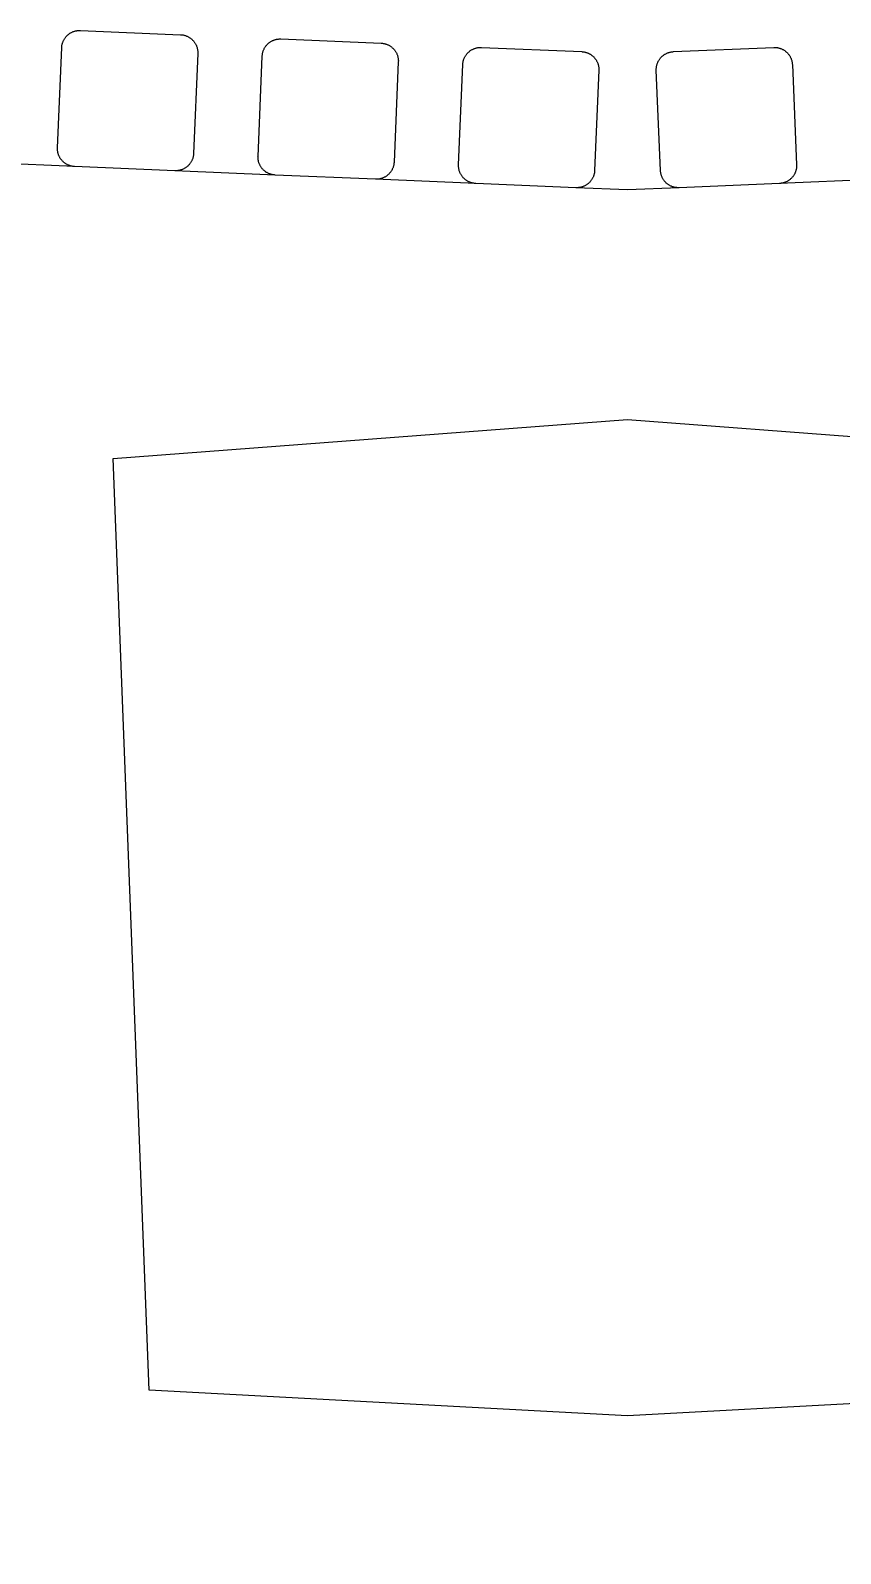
# Model space of a CAD drawing. Header units: inches. Extents: x 1 to 179, y 2 to 121.
# Drawn here: x 137.37 to 146.27, y 104.58 to 121.31 of the extents above; entities that cross this region are included whole.
import ezdxf

# ---------------------------------------------------------------- set-up
doc = ezdxf.new("R2010")
doc.units = ezdxf.units.IN
doc.layers.add('ZANO_R', color=7, linetype='Continuous', lineweight=0)
doc.layers.add('ZANO_W', color=1, linetype='Continuous', lineweight=0)
doc.styles.get("Standard").update_dxf_attribs({"font": 'arial.ttf'})
doc.dimstyles.new('amerykanie', dxfattribs={"dimtxt": 50, "dimasz": 50, "dimexe": 0.5, "dimexo": 0.5, "dimgap": 1, "dimtad": 1, "dimdec": 0, "dimzin": 0, "dimlunit": 5, "dimtxsty": 'Standard', "dimcen": 0.09, "dimclrd": 1, "dimclre": 1, "dimclrt": 1, "dimazin": 0, "dimtfac": 1, "dimtdec": 0, "dimtmove": 0, "dimatfit": 3, "dimfxl": 1, "dimtzin": 0, "dimarcsym": 1})

# ---------------------------------------------------------------- blocks, each defined once
blk = doc.blocks.new('*D413')
at = {"layer": 'ZANO_W', "color": 1, "lineweight": -2}
blk.add_line((152.675, 106.534), (152.91, 108.289), dxfattribs=at)
blk.add_arc((152.254, 103.397), 4.436, 12.9441, 69.4139, dxfattribs=at)
at = {"layer": 'ZANO_W', "color": 1}
for points in [[(153.854, 107.711), (153.773, 107.388), (152.844, 107.793)], [(156.411, 104.372), (156.742, 104.409), (156.689, 103.397)]]:
    blk.add_solid(points, dxfattribs=at)
at = {"layer": 'ZANO_W', "color": 1, "insert": (157.019, 108.634), "char_height": 1.625, "attachment_point": 5}
blk.add_mtext("82%%d21'", dxfattribs=at)

msp = doc.modelspace()

# ---------------------------------------------------------------- linework, layer by layer
at = {"layer": 'ZANO_R'}
for p, q in [((137.7135, 121.14267), (137.71458, 121.1493)), ((137.71458, 121.1493), (137.71589, 121.1559)), ((137.71589, 121.1559), (137.71742, 121.16244)), ((137.71742, 121.16244), (137.71918, 121.16893)), ((137.71918, 121.16893), (137.72116, 121.17535)), ((137.72116, 121.17535), (137.72335, 121.18171)), ((137.72335, 121.18171), (137.72576, 121.18798)), ((137.72576, 121.18798), (137.72838, 121.19417)), ((137.72838, 121.19417), (137.73121, 121.20027)), ((137.73121, 121.20027), (137.73425, 121.20626)), ((137.73425, 121.20626), (137.73749, 121.21215)), ((137.73749, 121.21215), (137.74094, 121.21792)), ((137.74094, 121.21792), (137.74457, 121.22358)), ((137.74457, 121.22358), (137.7484, 121.2291)), ((137.7484, 121.2291), (137.75241, 121.2345)), ((137.75241, 121.2345), (137.75661, 121.23975)), ((137.75661, 121.23975), (137.76098, 121.24485)), ((137.76098, 121.24485), (137.76552, 121.24981)), ((137.76552, 121.24981), (137.77023, 121.2546)), ((137.77023, 121.2546), (137.7751, 121.25923)), ((137.7751, 121.25923), (137.78013, 121.2637)), ((137.78013, 121.2637), (137.7853, 121.26799)), ((137.7853, 121.26799), (137.79062, 121.2721)), ((137.79062, 121.2721), (137.79608, 121.27602)), ((137.79608, 121.27602), (137.80167, 121.27976)), ((137.80167, 121.27976), (137.80738, 121.2833)), ((137.80738, 121.2833), (137.81321, 121.28665)), ((137.81321, 121.28665), (137.81915, 121.28979)), ((137.81915, 121.28979), (137.82519, 121.29274)), ((137.82519, 121.29274), (137.83133, 121.29547)), ((137.83133, 121.29547), (137.83756, 121.29799)), ((137.83756, 121.29799), (137.84388, 121.3003)), ((137.84388, 121.3003), (137.85026, 121.30239)), ((137.85026, 121.30239), (137.85672, 121.30426)), ((137.85672, 121.30426), (137.86324, 121.30591)), ((137.86324, 121.30591), (137.86981, 121.30734)), ((137.86981, 121.30734), (137.87642, 121.30854)), ((137.87642, 121.30854), (137.88307, 121.30951)), ((137.88307, 121.30951), (137.88975, 121.31026)), ((137.88975, 121.31026), (137.89645, 121.31078)), ((137.89645, 121.31078), (137.90317, 121.31107)), ((137.90317, 121.31107), (137.90989, 121.31113)), ((137.90989, 121.31113), (137.91661, 121.31096)), ((137.91661, 121.31096), (139.01799, 121.26441)), ((139.01799, 121.26441), (139.0247, 121.26401)), ((139.0247, 121.26401), (139.03139, 121.26339)), ((139.03139, 121.26339), (139.03805, 121.26253)), ((139.03805, 121.26253), (139.04469, 121.26145)), ((139.04469, 121.26145), (139.05128, 121.26014)), ((139.05128, 121.26014), (139.05783, 121.25861)), ((139.05783, 121.25861), (139.06431, 121.25685)), ((139.06431, 121.25685), (139.07074, 121.25488)), ((139.07074, 121.25488), (139.07709, 121.25268)), ((139.07709, 121.25268), (139.08337, 121.25027)), ((139.08337, 121.25027), (139.08956, 121.24765)), ((139.08956, 121.24765), (139.09565, 121.24482)), ((139.09565, 121.24482), (139.10165, 121.24178)), ((139.10165, 121.24178), (139.10754, 121.23854)), ((139.10754, 121.23854), (139.11331, 121.2351)), ((139.11331, 121.2351), (139.11896, 121.23146)), ((139.11896, 121.23146), (139.12449, 121.22763)), ((139.12449, 121.22763), (139.12988, 121.22362)), ((139.12988, 121.22362), (139.13513, 121.21943)), ((139.13513, 121.21943), (139.14024, 121.21505)), ((139.14024, 121.21505), (139.14519, 121.21051)), ((139.14519, 121.21051), (139.14999, 121.2058)), ((139.14999, 121.2058), (139.15462, 121.20093)), ((139.15462, 121.20093), (139.15908, 121.1959)), ((139.15908, 121.1959), (139.16337, 121.19073)), ((139.16337, 121.19073), (139.16748, 121.18541)), ((139.16748, 121.18541), (139.17141, 121.17995)), ((139.17141, 121.17995), (139.17514, 121.17436)), ((139.17514, 121.17436), (139.17869, 121.16865)), ((139.17869, 121.16865), (139.18203, 121.16282)), ((139.18203, 121.16282), (139.18518, 121.15688)), ((139.18518, 121.15688), (139.18812, 121.15084)), ((139.18812, 121.15084), (139.19086, 121.1447)), ((139.95936, 121.14665), (139.96373, 121.15175)), ((139.96373, 121.15175), (139.96828, 121.15671)), ((139.96828, 121.15671), (139.97299, 121.1615)), ((139.97299, 121.1615), (139.97786, 121.16613)), ((139.97786, 121.16613), (139.98289, 121.1706)), ((139.98289, 121.1706), (139.98806, 121.17489)), ((139.98806, 121.17489), (139.99338, 121.179)), ((139.99338, 121.179), (139.99884, 121.18292)), ((139.99884, 121.18292), (140.00442, 121.18666)), ((140.00442, 121.18666), (140.01014, 121.1902)), ((140.01014, 121.1902), (140.01596, 121.19355)), ((140.01596, 121.19355), (140.0219, 121.19669)), ((140.0219, 121.19669), (140.02795, 121.19964)), ((140.02795, 121.19964), (140.03409, 121.20237)), ((140.03409, 121.20237), (140.04032, 121.20489)), ((140.04032, 121.20489), (140.04663, 121.2072)), ((140.04663, 121.2072), (140.05302, 121.20929)), ((140.05302, 121.20929), (140.05948, 121.21116)), ((140.05948, 121.21116), (140.06599, 121.21281)), ((140.06599, 121.21281), (140.07256, 121.21424)), ((140.07256, 121.21424), (140.07918, 121.21544)), ((140.07918, 121.21544), (140.08583, 121.21641)), ((140.08583, 121.21641), (140.09251, 121.21716)), ((140.09251, 121.21716), (140.09921, 121.21768)), ((140.09921, 121.21768), (140.10592, 121.21797)), ((140.10592, 121.21797), (140.11264, 121.21803)), ((140.11264, 121.21803), (140.11936, 121.21786)), ((140.11936, 121.21786), (141.22074, 121.17131)), ((141.22074, 121.17131), (141.22745, 121.17091)), ((141.22745, 121.17091), (141.23414, 121.17029)), ((141.23414, 121.17029), (141.24081, 121.16943)), ((141.24081, 121.16943), (141.24745, 121.16835)), ((141.24745, 121.16835), (141.25404, 121.16704)), ((141.25404, 121.16704), (141.26058, 121.16551)), ((141.26058, 121.16551), (141.26707, 121.16375)), ((141.26707, 121.16375), (141.2735, 121.16178)), ((141.2735, 121.16178), (141.27985, 121.15958)), ((141.27985, 121.15958), (141.28612, 121.15717)), ((141.28612, 121.15717), (141.29231, 121.15455)), ((141.29231, 121.15455), (141.29841, 121.15172)), ((141.29841, 121.15172), (141.3044, 121.14868)), ((141.3044, 121.14868), (141.31029, 121.14544)), ((137.66507, 120.02122), (137.71162, 121.1226)), ((137.71162, 121.1226), (137.71202, 121.12931)), ((137.71202, 121.12931), (137.71265, 121.136)), ((137.71265, 121.136), (137.7135, 121.14267)), ((139.20635, 121.05942), (139.1598, 119.95805)), ((139.19086, 121.1447), (139.19338, 121.13847)), ((139.19338, 121.13847), (139.19568, 121.13215)), ((139.19568, 121.13215), (139.19778, 121.12577)), ((139.19778, 121.12577), (139.19965, 121.11931)), ((139.19965, 121.11931), (139.2013, 121.11279)), ((139.2013, 121.11279), (139.20272, 121.10623)), ((139.20272, 121.10623), (139.20393, 121.09961)), ((139.20393, 121.09961), (139.2049, 121.09296)), ((139.2049, 121.09296), (139.20565, 121.08628)), ((139.20565, 121.08628), (139.20617, 121.07958)), ((139.20617, 121.07958), (139.20646, 121.07287)), ((139.20652, 121.06614), (139.20635, 121.05942)), ((139.20646, 121.07287), (139.20652, 121.06614)), ((139.86783, 119.92812), (139.91438, 121.0295)), ((139.91438, 121.0295), (139.91478, 121.03621)), ((139.91478, 121.03621), (139.9154, 121.0429)), ((139.9154, 121.0429), (139.91626, 121.04957)), ((139.91626, 121.04957), (139.91734, 121.0562)), ((139.91734, 121.0562), (139.91865, 121.0628)), ((139.91865, 121.0628), (139.92018, 121.06934)), ((139.92018, 121.06934), (139.92194, 121.07583)), ((139.92194, 121.07583), (139.92391, 121.08225)), ((139.92391, 121.08225), (139.92611, 121.08861)), ((139.92611, 121.08861), (139.92852, 121.09488)), ((139.92852, 121.09488), (139.93114, 121.10107)), ((139.93114, 121.10107), (139.93397, 121.10717)), ((139.93397, 121.10717), (139.93701, 121.11316)), ((139.93701, 121.11316), (139.94025, 121.11905)), ((139.94025, 121.11905), (139.94369, 121.12482)), ((139.94369, 121.12482), (139.94733, 121.13048)), ((139.94733, 121.13048), (139.95115, 121.136)), ((139.95115, 121.136), (139.95517, 121.1414)), ((139.95517, 121.1414), (139.95936, 121.14665)), ((141.31029, 121.14544), (141.31607, 121.142)), ((141.31607, 121.142), (141.32172, 121.13836)), ((141.32172, 121.13836), (141.32725, 121.13453)), ((141.32725, 121.13453), (141.33264, 121.13052)), ((141.33264, 121.13052), (141.33789, 121.12633)), ((141.33789, 121.12633), (141.343, 121.12195)), ((141.343, 121.12195), (141.34795, 121.11741)), ((141.34795, 121.11741), (141.35275, 121.1127)), ((141.35275, 121.1127), (141.35738, 121.10783)), ((141.35738, 121.10783), (141.36184, 121.1028)), ((141.36184, 121.1028), (141.36613, 121.09763)), ((141.36613, 121.09763), (141.37024, 121.09231)), ((141.37024, 121.09231), (141.37416, 121.08685)), ((141.37416, 121.08685), (141.3779, 121.08126)), ((141.3779, 121.08126), (141.38144, 121.07555)), ((141.38144, 121.07555), (141.38479, 121.06972)), ((141.38479, 121.06972), (141.38794, 121.06378)), ((141.38794, 121.06378), (141.39088, 121.05774)), ((141.39088, 121.05774), (141.39361, 121.0516)), ((141.39361, 121.0516), (141.39613, 121.04537)), ((141.39613, 121.04537), (141.39844, 121.03905)), ((141.39844, 121.03905), (141.40053, 121.03267)), ((141.40053, 121.03267), (141.4024, 121.02621)), ((141.4024, 121.02621), (141.40405, 121.01969)), ((141.40405, 121.01969), (141.40548, 121.01313)), ((141.40548, 121.01313), (141.40668, 121.00651)), ((141.40668, 121.00651), (141.40766, 120.99986)), ((141.40766, 120.99986), (141.4084, 120.99318)), ((141.4084, 120.99318), (141.40892, 120.98648)), ((141.40892, 120.98648), (141.40921, 120.97977)), ((142.12294, 120.97624), (142.12469, 120.98273)), ((142.12469, 120.98273), (142.12667, 120.98915)), ((142.12667, 120.98915), (142.12886, 120.99551)), ((142.12886, 120.99551), (142.13127, 121.00178)), ((142.13127, 121.00178), (142.1339, 121.00797)), ((142.1339, 121.00797), (142.13673, 121.01407)), ((142.13673, 121.01407), (142.13977, 121.02006)), ((142.13977, 121.02006), (142.14301, 121.02595)), ((142.14301, 121.02595), (142.14645, 121.03172)), ((142.14645, 121.03172), (142.15008, 121.03738)), ((142.15008, 121.03738), (142.15391, 121.0429)), ((142.15391, 121.0429), (142.15792, 121.0483)), ((142.15792, 121.0483), (142.16212, 121.05355)), ((142.16212, 121.05355), (142.16649, 121.05865)), ((142.16649, 121.05865), (142.17103, 121.06361)), ((142.17103, 121.06361), (142.17574, 121.0684)), ((142.17574, 121.0684), (142.18062, 121.07303)), ((142.18062, 121.07303), (142.18564, 121.0775)), ((142.18564, 121.0775), (142.19082, 121.08179)), ((142.19082, 121.08179), (142.19614, 121.0859)), ((142.19614, 121.0859), (142.20159, 121.08982)), ((142.20159, 121.08982), (142.20718, 121.09356)), ((142.20718, 121.09356), (142.21289, 121.0971)), ((142.21289, 121.0971), (142.21872, 121.10045)), ((142.21872, 121.10045), (142.22466, 121.10359)), ((142.22466, 121.10359), (142.23071, 121.10654)), ((142.23071, 121.10654), (142.23685, 121.10927)), ((142.23685, 121.10927), (142.24308, 121.11179)), ((142.24308, 121.11179), (142.24939, 121.1141)), ((142.24939, 121.1141), (142.25578, 121.11619)), ((142.25578, 121.11619), (142.26223, 121.11806)), ((142.26223, 121.11806), (142.26875, 121.11971)), ((142.26875, 121.11971), (142.27532, 121.12114)), ((142.27532, 121.12114), (142.28193, 121.12234)), ((142.28193, 121.12234), (142.28858, 121.12331)), ((142.28858, 121.12331), (142.29526, 121.12406)), ((142.29526, 121.12406), (142.30196, 121.12458)), ((142.30196, 121.12458), (142.30868, 121.12487)), ((142.30868, 121.12487), (142.3154, 121.12493)), ((142.3154, 121.12493), (142.32212, 121.12476)), ((142.32212, 121.12476), (143.4235, 121.07821)), ((143.4235, 121.07821), (143.43021, 121.07781)), ((143.43021, 121.07781), (143.4369, 121.07719)), ((143.4369, 121.07719), (143.44357, 121.07633)), ((143.44357, 121.07633), (143.4502, 121.07525)), ((143.4502, 121.07525), (143.45679, 121.07394)), ((143.45679, 121.07394), (143.46334, 121.07241)), ((143.46334, 121.07241), (143.46983, 121.07065)), ((143.46983, 121.07065), (143.47625, 121.06868)), ((143.47625, 121.06868), (143.48261, 121.06648)), ((143.48261, 121.06648), (143.48888, 121.06407)), ((143.48888, 121.06407), (143.49507, 121.06145)), ((143.49507, 121.06145), (143.50117, 121.05862)), ((143.50117, 121.05862), (143.50716, 121.05558)), ((143.50716, 121.05558), (143.51305, 121.05234)), ((143.51305, 121.05234), (143.51882, 121.0489)), ((143.51882, 121.0489), (143.52448, 121.04526)), ((143.52448, 121.04526), (143.53, 121.04143)), ((143.53, 121.04143), (143.5354, 121.03742)), ((143.5354, 121.03742), (143.54065, 121.03323)), ((143.54065, 121.03323), (143.54575, 121.02885)), ((143.54575, 121.02885), (143.55071, 121.02431)), ((143.55071, 121.02431), (143.5555, 121.0196)), ((143.5555, 121.0196), (143.56013, 121.01473)), ((143.56013, 121.01473), (143.5646, 121.0097)), ((143.5646, 121.0097), (143.56889, 121.00453)), ((143.56889, 121.00453), (143.57299, 120.99921)), ((143.57299, 120.99921), (143.57692, 120.99375)), ((143.57692, 120.99375), (143.58066, 120.98816)), ((143.58066, 120.98816), (143.5842, 120.98245)), ((143.5842, 120.98245), (143.58755, 120.97662)), ((144.26689, 120.97662), (144.27023, 120.98245)), ((144.27023, 120.98245), (144.27378, 120.98816)), ((144.27378, 120.98816), (144.27752, 120.99375)), ((144.27752, 120.99375), (144.28144, 120.99921)), ((144.28144, 120.99921), (144.28555, 121.00453)), ((144.28555, 121.00453), (144.28984, 121.0097)), ((144.28984, 121.0097), (144.2943, 121.01473)), ((144.2943, 121.01473), (144.29893, 121.0196)), ((144.29893, 121.0196), (144.30373, 121.02431)), ((144.30373, 121.02431), (144.30868, 121.02885)), ((144.30868, 121.02885), (144.31379, 121.03323)), ((144.31379, 121.03323), (144.31904, 121.03742)), ((144.31904, 121.03742), (144.32443, 121.04143)), ((144.32443, 121.04143), (144.32996, 121.04526)), ((144.32996, 121.04526), (144.33561, 121.0489)), ((144.33561, 121.0489), (144.34139, 121.05234)), ((144.34139, 121.05234), (144.34727, 121.05558)), ((144.34727, 121.05558), (144.35327, 121.05862)), ((144.35327, 121.05862), (144.35937, 121.06145)), ((144.35937, 121.06145), (144.36555, 121.06407)), ((144.36555, 121.06407), (144.37183, 121.06648)), ((144.37183, 121.06648), (144.37818, 121.06868)), ((144.37818, 121.06868), (144.38461, 121.07065)), ((144.38461, 121.07065), (144.3911, 121.07241)), ((144.3911, 121.07241), (144.39764, 121.07394)), ((144.39764, 121.07394), (144.40423, 121.07525)), ((144.40423, 121.07525), (144.41087, 121.07633)), ((144.41087, 121.07633), (144.41753, 121.07719)), ((144.41753, 121.07719), (144.42423, 121.07781)), ((144.42423, 121.07781), (144.43094, 121.07821)), ((144.43094, 121.07821), (145.53232, 121.12476)), ((145.53232, 121.12476), (145.53903, 121.12493)), ((145.53903, 121.12493), (145.54576, 121.12487)), ((145.54576, 121.12487), (145.55247, 121.12458)), ((145.55247, 121.12458), (145.55917, 121.12406)), ((145.55917, 121.12406), (145.56585, 121.12331)), ((145.56585, 121.12331), (145.5725, 121.12234)), ((145.5725, 121.12234), (145.57912, 121.12114)), ((145.57912, 121.12114), (145.58569, 121.11971)), ((145.58569, 121.11971), (145.5922, 121.11806)), ((145.5922, 121.11806), (145.59866, 121.11619)), ((145.59866, 121.11619), (145.60505, 121.1141)), ((145.60505, 121.1141), (145.61136, 121.11179)), ((145.61136, 121.11179), (145.61759, 121.10927)), ((145.61759, 121.10927), (145.62373, 121.10654)), ((145.62373, 121.10654), (145.62977, 121.10359)), ((145.62977, 121.10359), (145.63571, 121.10045)), ((145.63571, 121.10045), (145.64154, 121.0971)), ((145.64154, 121.0971), (145.64725, 121.09356)), ((145.64725, 121.09356), (145.65284, 121.08982)), ((145.65284, 121.08982), (145.6583, 121.0859)), ((145.6583, 121.0859), (145.66362, 121.08179)), ((145.66362, 121.08179), (145.66879, 121.0775)), ((145.66879, 121.0775), (145.67382, 121.07303)), ((145.67382, 121.07303), (145.67869, 121.0684)), ((145.67869, 121.0684), (145.6834, 121.06361)), ((145.6834, 121.06361), (145.68794, 121.05865)), ((145.68794, 121.05865), (145.69232, 121.05355)), ((145.69232, 121.05355), (145.69651, 121.0483)), ((145.69651, 121.0483), (145.70052, 121.0429)), ((145.70052, 121.0429), (145.70435, 121.03738)), ((145.70435, 121.03738), (145.70799, 121.03172)), ((145.70799, 121.03172), (145.71143, 121.02595)), ((145.71143, 121.02595), (145.71467, 121.02006)), ((145.71467, 121.02006), (145.71771, 121.01407)), ((145.71771, 121.01407), (145.72054, 121.00797)), ((145.72054, 121.00797), (145.72316, 121.00178)), ((145.72316, 121.00178), (145.72557, 120.99551)), ((145.72557, 120.99551), (145.72777, 120.98915)), ((145.72777, 120.98915), (145.72974, 120.98273)), ((145.72974, 120.98273), (145.7315, 120.97624)), ((141.4091, 120.96632), (141.36255, 119.86495)), ((141.40927, 120.97304), (141.4091, 120.96632)), ((141.40921, 120.97977), (141.40927, 120.97304)), ((142.07058, 119.83502), (142.11713, 120.9364)), ((142.11713, 120.9364), (142.11753, 120.94311)), ((142.11753, 120.94311), (142.11816, 120.9498)), ((142.11816, 120.9498), (142.11901, 120.95647)), ((142.11901, 120.95647), (142.1201, 120.9631)), ((142.1201, 120.9631), (142.12141, 120.9697)), ((142.12141, 120.9697), (142.12294, 120.97624)), ((143.61186, 120.87322), (143.56531, 119.77185)), ((143.58755, 120.97662), (143.59069, 120.97068)), ((143.59069, 120.97068), (143.59363, 120.96464)), ((143.59363, 120.96464), (143.59637, 120.9585)), ((143.59637, 120.9585), (143.59889, 120.95227)), ((143.59889, 120.95227), (143.6012, 120.94596)), ((143.6012, 120.94596), (143.60329, 120.93957)), ((143.60329, 120.93957), (143.60516, 120.93311)), ((143.60516, 120.93311), (143.60681, 120.9266)), ((143.60681, 120.9266), (143.60824, 120.92003)), ((143.60824, 120.92003), (143.60944, 120.91341)), ((143.60944, 120.91341), (143.61041, 120.90676)), ((143.61041, 120.90676), (143.61116, 120.90008)), ((143.61116, 120.90008), (143.61168, 120.89338)), ((143.61168, 120.89338), (143.61197, 120.88667)), ((143.61203, 120.87994), (143.61186, 120.87322)), ((143.61197, 120.88667), (143.61203, 120.87994)), ((144.24241, 120.87994), (144.24247, 120.88667)), ((144.24257, 120.87322), (144.24241, 120.87994)), ((144.24247, 120.88667), (144.24276, 120.89338)), ((144.28912, 119.77185), (144.24257, 120.87322)), ((144.24276, 120.89338), (144.24327, 120.90008)), ((144.24327, 120.90008), (144.24402, 120.90676)), ((144.24402, 120.90676), (144.245, 120.91341)), ((144.245, 120.91341), (144.2462, 120.92003)), ((144.2462, 120.92003), (144.24763, 120.9266)), ((144.24763, 120.9266), (144.24928, 120.93311)), ((144.24928, 120.93311), (144.25115, 120.93957)), ((144.25115, 120.93957), (144.25324, 120.94596)), ((144.25324, 120.94596), (144.25555, 120.95227)), ((144.25555, 120.95227), (144.25807, 120.9585)), ((144.25807, 120.9585), (144.2608, 120.96464)), ((144.2608, 120.96464), (144.26374, 120.97068)), ((144.26374, 120.97068), (144.26689, 120.97662)), ((145.7315, 120.97624), (145.73303, 120.9697)), ((145.73303, 120.9697), (145.73434, 120.9631)), ((145.73434, 120.9631), (145.73542, 120.95647)), ((145.73542, 120.95647), (145.73628, 120.9498)), ((145.73628, 120.9498), (145.7369, 120.94311)), ((145.7369, 120.94311), (145.7373, 120.9364)), ((145.7373, 120.9364), (145.78385, 119.83502)), ((137.6649, 120.0145), (137.66507, 120.02122)), ((137.66496, 120.00778), (137.6649, 120.0145)), ((137.66525, 120.00106), (137.66496, 120.00778)), ((137.66577, 119.99436), (137.66525, 120.00106)), ((137.66652, 119.98768), (137.66577, 119.99436)), ((137.66749, 119.98103), (137.66652, 119.98768)), ((137.66869, 119.97442), (137.66749, 119.98103)), ((137.85343, 119.81623), (136.75205, 119.86278)), ((137.67012, 119.96785), (137.66869, 119.97442)), ((137.67177, 119.96133), (137.67012, 119.96785)), ((137.67364, 119.95488), (137.67177, 119.96133)), ((137.67573, 119.94849), (137.67364, 119.95488)), ((137.67804, 119.94218), (137.67573, 119.94849)), ((137.68056, 119.93595), (137.67804, 119.94218)), ((137.6833, 119.92981), (137.68056, 119.93595)), ((137.68624, 119.92376), (137.6833, 119.92981)), ((137.68938, 119.91782), (137.68624, 119.92376)), ((137.69273, 119.91199), (137.68938, 119.91782)), ((137.69627, 119.90628), (137.69273, 119.91199)), ((137.70001, 119.90069), (137.69627, 119.90628)), ((137.70394, 119.89524), (137.70001, 119.90069)), ((137.70805, 119.88992), (137.70394, 119.89524)), ((137.71233, 119.88474), (137.70805, 119.88992)), ((137.7168, 119.87972), (137.71233, 119.88474)), ((137.72143, 119.87485), (137.7168, 119.87972)), ((137.72622, 119.87014), (137.72143, 119.87485)), ((137.73118, 119.86559), (137.72622, 119.87014)), ((137.73628, 119.86122), (137.73118, 119.86559)), ((137.74154, 119.85702), (137.73628, 119.86122)), ((137.74693, 119.85301), (137.74154, 119.85702)), ((137.75245, 119.84918), (137.74693, 119.85301)), ((137.75811, 119.84555), (137.75245, 119.84918)), ((137.76388, 119.84211), (137.75811, 119.84555)), ((137.76977, 119.83887), (137.76388, 119.84211)), ((137.77577, 119.83583), (137.76977, 119.83887)), ((137.78186, 119.833), (137.77577, 119.83583)), ((137.78805, 119.83037), (137.78186, 119.833)), ((137.79432, 119.82796), (137.78805, 119.83037)), ((137.80068, 119.82577), (137.79432, 119.82796)), ((137.8071, 119.82379), (137.80068, 119.82577)), ((137.81359, 119.82204), (137.8071, 119.82379)), ((137.82014, 119.82051), (137.81359, 119.82204)), ((137.82673, 119.8192), (137.82014, 119.82051)), ((137.83336, 119.81811), (137.82673, 119.8192)), ((137.84003, 119.81726), (137.83336, 119.81811)), ((137.84672, 119.81663), (137.84003, 119.81726)), ((137.85343, 119.81623), (137.84672, 119.81663)), ((138.95481, 119.76968), (137.85343, 119.81623)), ((139.08611, 119.81266), (139.08079, 119.80855)), ((139.09129, 119.81695), (139.08611, 119.81266)), ((139.09632, 119.82141), (139.09129, 119.81695)), ((139.10119, 119.82604), (139.09632, 119.82141)), ((139.1059, 119.83084), (139.10119, 119.82604)), ((139.11044, 119.83579), (139.1059, 119.83084)), ((139.11481, 119.8409), (139.11044, 119.83579)), ((139.11901, 119.84615), (139.11481, 119.8409)), ((139.12302, 119.85154), (139.11901, 119.84615)), ((139.12685, 119.85707), (139.12302, 119.85154)), ((139.13048, 119.86272), (139.12685, 119.85707)), ((139.13392, 119.86849), (139.13048, 119.86272)), ((139.13716, 119.87438), (139.13392, 119.86849)), ((139.1402, 119.88038), (139.13716, 119.87438)), ((139.14304, 119.88647), (139.1402, 119.88038)), ((139.14566, 119.89266), (139.14304, 119.88647)), ((139.14807, 119.89894), (139.14566, 119.89266)), ((139.15026, 119.90529), (139.14807, 119.89894)), ((139.15224, 119.91172), (139.15026, 119.90529)), ((139.15399, 119.91821), (139.15224, 119.91172)), ((139.15553, 119.92475), (139.15399, 119.91821)), ((139.15683, 119.93134), (139.15553, 119.92475)), ((139.15792, 119.93798), (139.15683, 119.93134)), ((139.15877, 119.94464), (139.15792, 119.93798)), ((139.1594, 119.95134), (139.15877, 119.94464)), ((139.1598, 119.95805), (139.1594, 119.95134)), ((139.86766, 119.9214), (139.86783, 119.92812)), ((139.86772, 119.91468), (139.86766, 119.9214)), ((139.86801, 119.90796), (139.86772, 119.91468)), ((139.86853, 119.90126), (139.86801, 119.90796)), ((139.86927, 119.89458), (139.86853, 119.90126)), ((139.87025, 119.88793), (139.86927, 119.89458)), ((139.87145, 119.88132), (139.87025, 119.88793)), ((139.87288, 119.87475), (139.87145, 119.88132)), ((139.87453, 119.86823), (139.87288, 119.87475)), ((139.8764, 119.86178), (139.87453, 119.86823)), ((139.87849, 119.85539), (139.8764, 119.86178)), ((139.8808, 119.84908), (139.87849, 119.85539)), ((139.88332, 119.84285), (139.8808, 119.84908)), ((139.88605, 119.83671), (139.88332, 119.84285)), ((139.88899, 119.83066), (139.88605, 119.83671)), ((139.89214, 119.82472), (139.88899, 119.83066)), ((139.89549, 119.81889), (139.89214, 119.82472)), ((139.89903, 119.81318), (139.89549, 119.81889)), ((139.90277, 119.80759), (139.89903, 119.81318)), ((141.35302, 119.81219), (141.35082, 119.80584)), ((141.35499, 119.81862), (141.35302, 119.81219)), ((141.35675, 119.82511), (141.35499, 119.81862)), ((141.35828, 119.83165), (141.35675, 119.82511)), ((141.35959, 119.83824), (141.35828, 119.83165)), ((141.36067, 119.84488), (141.35959, 119.83824)), ((141.36153, 119.85154), (141.36067, 119.84488)), ((141.36216, 119.85824), (141.36153, 119.85154)), ((141.36255, 119.86495), (141.36216, 119.85824)), ((142.07041, 119.8283), (142.07058, 119.83502)), ((142.07047, 119.82158), (142.07041, 119.8283)), ((142.07076, 119.81486), (142.07047, 119.82158)), ((142.07128, 119.80816), (142.07076, 119.81486)), ((145.78367, 119.81486), (145.78315, 119.80816)), ((145.78396, 119.82158), (145.78367, 119.81486)), ((145.78385, 119.83502), (145.78402, 119.8283)), ((145.78402, 119.8283), (145.78396, 119.82158)), ((138.96153, 119.76951), (138.95481, 119.76968)), ((140.05619, 119.72313), (138.95481, 119.76968)), ((138.96825, 119.76958), (138.96153, 119.76951)), ((138.97497, 119.76986), (138.96825, 119.76958)), ((138.98167, 119.77038), (138.97497, 119.76986)), ((138.98835, 119.77113), (138.98167, 119.77038)), ((138.995, 119.77211), (138.98835, 119.77113)), ((139.00161, 119.77331), (138.995, 119.77211)), ((139.00818, 119.77473), (139.00161, 119.77331)), ((139.0147, 119.77638), (139.00818, 119.77473)), ((139.02115, 119.77826), (139.0147, 119.77638)), ((139.02754, 119.78035), (139.02115, 119.77826)), ((139.03385, 119.78265), (139.02754, 119.78035)), ((139.04008, 119.78518), (139.03385, 119.78265)), ((139.04623, 119.78791), (139.04008, 119.78518)), ((139.05227, 119.79085), (139.04623, 119.78791)), ((139.05821, 119.794), (139.05227, 119.79085)), ((139.06404, 119.79734), (139.05821, 119.794)), ((139.06975, 119.80089), (139.06404, 119.79734)), ((139.07534, 119.80462), (139.06975, 119.80089)), ((139.08079, 119.80855), (139.07534, 119.80462)), ((139.90669, 119.80214), (139.90277, 119.80759)), ((139.9108, 119.79682), (139.90669, 119.80214)), ((139.91509, 119.79164), (139.9108, 119.79682)), ((139.91955, 119.78662), (139.91509, 119.79164)), ((139.92419, 119.78175), (139.91955, 119.78662)), ((139.92898, 119.77704), (139.92419, 119.78175)), ((139.93393, 119.77249), (139.92898, 119.77704)), ((139.93904, 119.76812), (139.93393, 119.77249)), ((139.94429, 119.76392), (139.93904, 119.76812)), ((139.94968, 119.75991), (139.94429, 119.76392)), ((139.95521, 119.75608), (139.94968, 119.75991)), ((139.96086, 119.75245), (139.95521, 119.75608)), ((139.96664, 119.74901), (139.96086, 119.75245)), ((139.97253, 119.74577), (139.96664, 119.74901)), ((139.97852, 119.74273), (139.97253, 119.74577)), ((139.98462, 119.7399), (139.97852, 119.74273)), ((139.99081, 119.73727), (139.98462, 119.7399)), ((139.99708, 119.73486), (139.99081, 119.73727)), ((140.00343, 119.73267), (139.99708, 119.73486)), ((140.00986, 119.73069), (140.00343, 119.73267)), ((140.01635, 119.72894), (140.00986, 119.73069)), ((140.02289, 119.72741), (140.01635, 119.72894)), ((140.02949, 119.7261), (140.02289, 119.72741)), ((140.03612, 119.72502), (140.02949, 119.7261)), ((140.04279, 119.72416), (140.03612, 119.72502)), ((140.04948, 119.72353), (140.04279, 119.72416)), ((140.05619, 119.72313), (140.04948, 119.72353)), ((141.15757, 119.67658), (140.05619, 119.72313)), ((141.16429, 119.67641), (141.15757, 119.67658)), ((142.25895, 119.63003), (141.15757, 119.67658)), ((141.17101, 119.67648), (141.16429, 119.67641)), ((141.17772, 119.67676), (141.17101, 119.67648)), ((141.18443, 119.67728), (141.17772, 119.67676)), ((141.19111, 119.67803), (141.18443, 119.67728)), ((141.19776, 119.67901), (141.19111, 119.67803)), ((141.20437, 119.68021), (141.19776, 119.67901)), ((141.21094, 119.68163), (141.20437, 119.68021)), ((141.21745, 119.68328), (141.21094, 119.68163)), ((141.22391, 119.68516), (141.21745, 119.68328)), ((141.2303, 119.68725), (141.22391, 119.68516)), ((141.23661, 119.68955), (141.2303, 119.68725)), ((141.24284, 119.69208), (141.23661, 119.68955)), ((141.24898, 119.69481), (141.24284, 119.69208)), ((141.25503, 119.69775), (141.24898, 119.69481)), ((141.26097, 119.7009), (141.25503, 119.69775)), ((141.2668, 119.70424), (141.26097, 119.7009)), ((141.27251, 119.70779), (141.2668, 119.70424)), ((141.27809, 119.71152), (141.27251, 119.70779)), ((141.28355, 119.71545), (141.27809, 119.71152)), ((141.28887, 119.71956), (141.28355, 119.71545)), ((141.29405, 119.72385), (141.28887, 119.71956)), ((141.29907, 119.72831), (141.29405, 119.72385)), ((141.30394, 119.73294), (141.29907, 119.72831)), ((141.30865, 119.73774), (141.30394, 119.73294)), ((141.3132, 119.74269), (141.30865, 119.73774)), ((141.31757, 119.7478), (141.3132, 119.74269)), ((141.32176, 119.75305), (141.31757, 119.7478)), ((141.32578, 119.75844), (141.32176, 119.75305)), ((141.3296, 119.76397), (141.32578, 119.75844)), ((141.33324, 119.76962), (141.3296, 119.76397)), ((141.33668, 119.77539), (141.33324, 119.76962)), ((141.33992, 119.78128), (141.33668, 119.77539)), ((141.34296, 119.78728), (141.33992, 119.78128)), ((141.34579, 119.79337), (141.34296, 119.78728)), ((141.34841, 119.79956), (141.34579, 119.79337)), ((141.35082, 119.80584), (141.34841, 119.79956)), ((142.07203, 119.80148), (142.07128, 119.80816)), ((142.07301, 119.79483), (142.07203, 119.80148)), ((142.07421, 119.78822), (142.07301, 119.79483)), ((142.07563, 119.78165), (142.07421, 119.78822)), ((142.07728, 119.77513), (142.07563, 119.78165)), ((142.07916, 119.76868), (142.07728, 119.77513)), ((142.08125, 119.76229), (142.07916, 119.76868)), ((142.08355, 119.75598), (142.08125, 119.76229)), ((142.08608, 119.74975), (142.08355, 119.75598)), ((142.08881, 119.74361), (142.08608, 119.74975)), ((142.09175, 119.73756), (142.08881, 119.74361)), ((142.0949, 119.73162), (142.09175, 119.73756)), ((142.09824, 119.72579), (142.0949, 119.73162)), ((142.10179, 119.72008), (142.09824, 119.72579)), ((142.10552, 119.71449), (142.10179, 119.72008)), ((142.10945, 119.70904), (142.10552, 119.71449)), ((142.11356, 119.70372), (142.10945, 119.70904)), ((142.11785, 119.69854), (142.11356, 119.70372)), ((142.12231, 119.69352), (142.11785, 119.69854)), ((142.12694, 119.68865), (142.12231, 119.69352)), ((142.13174, 119.68394), (142.12694, 119.68865)), ((142.13669, 119.67939), (142.13174, 119.68394)), ((142.1418, 119.67502), (142.13669, 119.67939)), ((142.14705, 119.67083), (142.1418, 119.67502)), ((142.15244, 119.66681), (142.14705, 119.67083)), ((142.15797, 119.66299), (142.15244, 119.66681)), ((142.16362, 119.65935), (142.15797, 119.66299)), ((142.16939, 119.65591), (142.16362, 119.65935)), ((142.17528, 119.65267), (142.16939, 119.65591)), ((142.18128, 119.64963), (142.17528, 119.65267)), ((142.18737, 119.6468), (142.18128, 119.64963)), ((142.19356, 119.64417), (142.18737, 119.6468)), ((142.19984, 119.64176), (142.19356, 119.64417)), ((142.20619, 119.63957), (142.19984, 119.64176)), ((143.51141, 119.64464), (143.5067, 119.63984)), ((143.51595, 119.64959), (143.51141, 119.64464)), ((143.52032, 119.6547), (143.51595, 119.64959)), ((143.52452, 119.65995), (143.52032, 119.6547)), ((143.52853, 119.66534), (143.52452, 119.65995)), ((143.53236, 119.67087), (143.52853, 119.66534)), ((143.536, 119.67652), (143.53236, 119.67087)), ((143.53944, 119.6823), (143.536, 119.67652)), ((143.54268, 119.68818), (143.53944, 119.6823)), ((143.54572, 119.69418), (143.54268, 119.68818)), ((143.54855, 119.70027), (143.54572, 119.69418)), ((143.55117, 119.70646), (143.54855, 119.70027)), ((143.55358, 119.71274), (143.55117, 119.70646)), ((143.55577, 119.71909), (143.55358, 119.71274)), ((143.55775, 119.72552), (143.55577, 119.71909)), ((143.55951, 119.73201), (143.55775, 119.72552)), ((143.56104, 119.73855), (143.55951, 119.73201)), ((143.56235, 119.74514), (143.56104, 119.73855)), ((143.56343, 119.75178), (143.56235, 119.74514)), ((143.56429, 119.75844), (143.56343, 119.75178)), ((143.56491, 119.76514), (143.56429, 119.75844)), ((143.56531, 119.77185), (143.56491, 119.76514)), ((144.28952, 119.76514), (144.28912, 119.77185)), ((144.29015, 119.75844), (144.28952, 119.76514)), ((144.29101, 119.75178), (144.29015, 119.75844)), ((144.29209, 119.74514), (144.29101, 119.75178)), ((144.2934, 119.73855), (144.29209, 119.74514)), ((144.29493, 119.73201), (144.2934, 119.73855)), ((144.29668, 119.72552), (144.29493, 119.73201)), ((144.29866, 119.71909), (144.29668, 119.72552)), ((144.30085, 119.71274), (144.29866, 119.71909)), ((144.30326, 119.70646), (144.30085, 119.71274)), ((144.30589, 119.70027), (144.30326, 119.70646)), ((144.30872, 119.69418), (144.30589, 119.70027)), ((144.31176, 119.68818), (144.30872, 119.69418)), ((144.315, 119.6823), (144.31176, 119.68818)), ((144.31844, 119.67652), (144.315, 119.6823)), ((144.32208, 119.67087), (144.31844, 119.67652)), ((144.3259, 119.66534), (144.32208, 119.67087)), ((144.32992, 119.65995), (144.3259, 119.66534)), ((144.33411, 119.6547), (144.32992, 119.65995)), ((144.33848, 119.64959), (144.33411, 119.6547)), ((144.34303, 119.64464), (144.33848, 119.64959)), ((144.34774, 119.63984), (144.34303, 119.64464)), ((146.69687, 119.67658), (145.59549, 119.63003)), ((145.6546, 119.64176), (145.64824, 119.63957)), ((145.66087, 119.64417), (145.6546, 119.64176)), ((145.66706, 119.6468), (145.66087, 119.64417)), ((145.67316, 119.64963), (145.66706, 119.6468)), ((145.67915, 119.65267), (145.67316, 119.64963)), ((145.68504, 119.65591), (145.67915, 119.65267)), ((145.69082, 119.65935), (145.68504, 119.65591)), ((145.69647, 119.66299), (145.69082, 119.65935)), ((145.70199, 119.66681), (145.69647, 119.66299)), ((145.70739, 119.67083), (145.70199, 119.66681)), ((145.71264, 119.67502), (145.70739, 119.67083)), ((145.71774, 119.67939), (145.71264, 119.67502)), ((145.7227, 119.68394), (145.71774, 119.67939)), ((145.72749, 119.68865), (145.7227, 119.68394)), ((145.73213, 119.69352), (145.72749, 119.68865)), ((145.73659, 119.69854), (145.73213, 119.69352)), ((145.74088, 119.70372), (145.73659, 119.69854)), ((145.74499, 119.70904), (145.74088, 119.70372)), ((145.74891, 119.71449), (145.74499, 119.70904)), ((145.75265, 119.72008), (145.74891, 119.71449)), ((145.75619, 119.72579), (145.75265, 119.72008)), ((145.75954, 119.73162), (145.75619, 119.72579)), ((145.76269, 119.73756), (145.75954, 119.73162)), ((145.76563, 119.74361), (145.76269, 119.73756)), ((145.76836, 119.74975), (145.76563, 119.74361)), ((145.77088, 119.75598), (145.76836, 119.74975)), ((145.77319, 119.76229), (145.77088, 119.75598)), ((145.77528, 119.76868), (145.77319, 119.76229)), ((145.77715, 119.77513), (145.77528, 119.76868)), ((145.7788, 119.78165), (145.77715, 119.77513)), ((145.78023, 119.78822), (145.7788, 119.78165)), ((145.78143, 119.79483), (145.78023, 119.78822)), ((145.7824, 119.80148), (145.78143, 119.79483)), ((145.78315, 119.80816), (145.7824, 119.80148)), ((142.21262, 119.63759), (142.20619, 119.63957)), ((142.2191, 119.63584), (142.21262, 119.63759)), ((142.22565, 119.63431), (142.2191, 119.63584)), ((142.23224, 119.633), (142.22565, 119.63431)), ((142.23888, 119.63192), (142.23224, 119.633)), ((142.24554, 119.63106), (142.23888, 119.63192)), ((142.25224, 119.63043), (142.24554, 119.63106)), ((142.25895, 119.63003), (142.25224, 119.63043)), ((143.36032, 119.58348), (142.25895, 119.63003)), ((143.36704, 119.58331), (143.36032, 119.58348)), ((143.92722, 119.55952), (143.36032, 119.58348)), ((143.37376, 119.58338), (143.36704, 119.58331)), ((143.38048, 119.58367), (143.37376, 119.58338)), ((143.38718, 119.58418), (143.38048, 119.58367)), ((143.39386, 119.58493), (143.38718, 119.58418)), ((143.40051, 119.58591), (143.39386, 119.58493)), ((143.40713, 119.58711), (143.40051, 119.58591)), ((143.41369, 119.58853), (143.40713, 119.58711)), ((143.42021, 119.59018), (143.41369, 119.58853)), ((143.42667, 119.59206), (143.42021, 119.59018)), ((143.43305, 119.59415), (143.42667, 119.59206)), ((143.43937, 119.59645), (143.43305, 119.59415)), ((143.4456, 119.59898), (143.43937, 119.59645)), ((143.45174, 119.60171), (143.4456, 119.59898)), ((143.45778, 119.60465), (143.45174, 119.60171)), ((143.46372, 119.6078), (143.45778, 119.60465)), ((143.46955, 119.61114), (143.46372, 119.6078)), ((143.47526, 119.61469), (143.46955, 119.61114)), ((143.48085, 119.61842), (143.47526, 119.61469)), ((143.48631, 119.62235), (143.48085, 119.61842)), ((143.49163, 119.62646), (143.48631, 119.62235)), ((143.4968, 119.63075), (143.49163, 119.62646)), ((143.50183, 119.63521), (143.4968, 119.63075)), ((143.5067, 119.63984), (143.50183, 119.63521)), ((144.49411, 119.58348), (143.92722, 119.55952)), ((144.35261, 119.63521), (144.34774, 119.63984)), ((144.35763, 119.63075), (144.35261, 119.63521)), ((144.36281, 119.62646), (144.35763, 119.63075)), ((144.36813, 119.62235), (144.36281, 119.62646)), ((144.37358, 119.61842), (144.36813, 119.62235)), ((144.37917, 119.61469), (144.37358, 119.61842)), ((144.38488, 119.61114), (144.37917, 119.61469)), ((144.39071, 119.6078), (144.38488, 119.61114)), ((144.39665, 119.60465), (144.39071, 119.6078)), ((144.4027, 119.60171), (144.39665, 119.60465)), ((144.40884, 119.59898), (144.4027, 119.60171)), ((144.41507, 119.59645), (144.40884, 119.59898)), ((144.42138, 119.59415), (144.41507, 119.59645)), ((144.42777, 119.59206), (144.42138, 119.59415)), ((144.43423, 119.59018), (144.42777, 119.59206)), ((144.44074, 119.58853), (144.43423, 119.59018)), ((144.44731, 119.58711), (144.44074, 119.58853)), ((144.45392, 119.58591), (144.44731, 119.58711)), ((144.46057, 119.58493), (144.45392, 119.58591)), ((144.46725, 119.58418), (144.46057, 119.58493)), ((144.47396, 119.58367), (144.46725, 119.58418)), ((144.48067, 119.58338), (144.47396, 119.58367)), ((144.48739, 119.58331), (144.48067, 119.58338)), ((144.49411, 119.58348), (144.48739, 119.58331)), ((145.59549, 119.63003), (144.49411, 119.58348)), ((145.6022, 119.63043), (145.59549, 119.63003)), ((145.60889, 119.63106), (145.6022, 119.63043)), ((145.61556, 119.63192), (145.60889, 119.63106)), ((145.62219, 119.633), (145.61556, 119.63192)), ((145.62879, 119.63431), (145.62219, 119.633)), ((145.63533, 119.63584), (145.62879, 119.63431)), ((145.64182, 119.63759), (145.63533, 119.63584)), ((145.64824, 119.63957), (145.64182, 119.63759)), ((138.27816, 116.6089), (143.92722, 117.03768)), ((143.92722, 117.03768), (149.57627, 116.6089)), ((138.67045, 106.37392), (138.27816, 116.6089)), ((143.92722, 106.0898), (138.67045, 106.37392)), ((149.18399, 106.37392), (143.92722, 106.0898))]:
    msp.add_line(p, q, dxfattribs=at)

# ---------------------------------------------------------------- dimensions: what is measured, and where the dimension line sits
at = {"layer": 'ZANO_W'}
dim = msp.add_angular_dim_2l(base=(156.18999, 105.44169), line1=((3.06765, 103.39671), (174.89268, 103.39671)), line2=((152.60815, 106.03855), (152.46155, 104.94598)), dimstyle='amerykanie', override={"dimtxt": 1.625, "dimasz": 1, "dimgap": 0.5, "dimdec": 4, "dimaunit": 1, "dimadec": 1, "dimtdec": 4, "dimtmove": 1, "dimfrac": 2}, dxfattribs=at)
dim.commit()
dim.dimension.update_dxf_attribs({"geometry": '*D413', "text_midpoint": (157.01941, 108.63362), "dimtype": 162})

doc.saveas('drawing.dxf')
